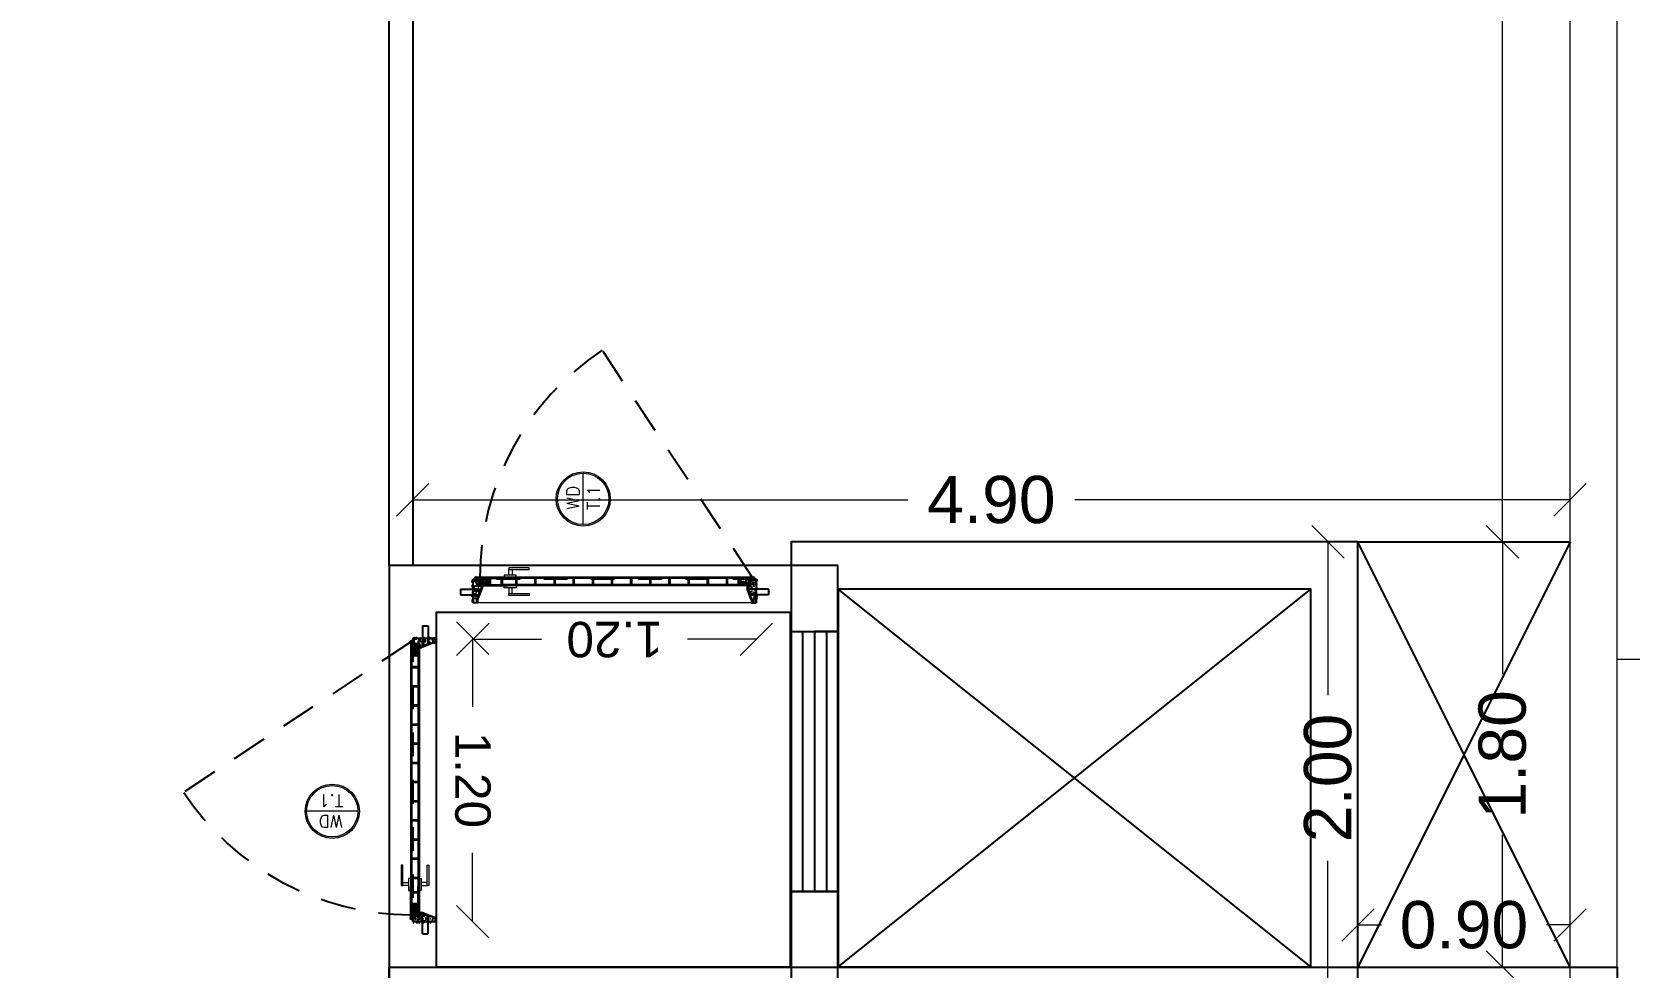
# Model space of a CAD drawing. Header units: metres. Extents: x -355 to 973, y -73 to 238.
# Drawn here: x 523.01 to 529.77, y 94.2 to 98.16 of the extents above; entities that cross this region are included whole.
import ezdxf
from ezdxf.enums import TextEntityAlignment as Align

# ---------------------------------------------------------------- set-up
doc = ezdxf.new("R2010")
doc.units = ezdxf.units.M
doc.header["$LTSCALE"] = 3
doc.header["$MEASUREMENT"] = 0
for name, pattern in [('1', [30, 6, 6, 6, 6, 6]), ('ACAD_ISO02W100', [15, 12, -3]), ('HIDDEN2', [0.1875, 0.125, -0.0625])]:
    doc.linetypes.add(name, pattern=pattern)
doc.layers.add('05', color=21, linetype='Continuous', lineweight=5)
for name, color, linetype in [('4', 4, 'ACAD_ISO02W100'), ('A-FALSE-25-Knuf', 2, 'Continuous'), ('D-Hatch', 3, 'Continuous'), ('Ditail', 1, 'Continuous')]:
    doc.layers.add(name, color=color, linetype=linetype)
doc.styles.add('ROMANT', font='romant')
doc.styles.get("Standard").update_dxf_attribs({"font": 'arial.ttf'})
doc.dimstyles.new('ahmad', dxfattribs={"dimtxt": 0.2, "dimasz": 0.1375, "dimexe": 0, "dimexo": 0.0625, "dimgap": 0.09, "dimtad": 0, "dimzin": 0, "dimdsep": 46, "dimtxsty": 'Standard', "dimblk": 'OBLIQUE', "dimcen": 0.09, "dimclrd": 245, "dimclrt": 61, "dimadec": 0, "dimazin": 0, "dimtfac": 1, "dimtofl": 0, "dimtmove": 0, "dimatfit": 3, "dimldrblk": 'OBLIQUE', "dimfxl": 0, "dimfxlon": 1, "dimtolj": 1, "dimtzin": 0, "dimlwd": 13, "dimarcsym": 0})
pattern_1 = [(52.5, (36.3475943, -165.330167), (0.00764710387, -0.0002500056), [0, -0.0060325174, 0, -0.00674689445, 0, -0.00644923734]), (82.5, (36.347594, -165.330167), (0.0112004245, 0.0070238215), [0, -0.00325438438, 0, -0.00543720317, 0, -0.00208359976]), (122.5, (36.347594, -165.335048), (2.245608e-05, 0.0123592914), [0, -0.00198438072, 0, -0.0071437706, 0, -0.00932658938]), (132.5, (36.347594, -165.335048), (0.0034832807, 0.011930604), [0, -0.00099219036, 0, -0.0046831385, 0, -0.00535782794])]
pattern_2 = [(307.5, (36.3475943, 62.4928517), (0.00764710387, 0.0002500056), [0, -0.0060325174, 0, -0.00674689445, 0, -0.00644923734]), (277.5, (36.347594, 62.492852), (0.0112004245, -0.0070238215), [0, -0.00325438438, 0, -0.00543720317, 0, -0.00208359976]), (237.5, (36.347594, 62.497733), (2.245608e-05, -0.0123592914), [0, -0.00198438072, 0, -0.0071437706, 0, -0.00932658938]), (227.5, (36.347594, 62.497733), (0.0034832807, -0.011930604), [0, -0.00099219036, 0, -0.0046831385, 0, -0.00535782794])]

# ---------------------------------------------------------------- blocks, each defined once
blk = doc.blocks.new('tyhtfy')
at = {"layer": '4', "linetype": '1'}
for points in [[(265.7045, 186.374), (265.7045, 184.474), (263.8045, 184.474), (263.8045, 186.374)], [(265.5045, 186.174), (265.5045, 184.674), (264.0045, 184.674), (264.0045, 186.174)]]:
    blk.add_lwpolyline(points, close=True, dxfattribs=at)
blk = doc.blocks.new('tyhhy')
at = {"layer": '4', "linetype": '1'}
for p, q in [((265.8089, 183.09), (263.8089, 181.49)), ((263.8089, 181.49), (263.8089, 183.09)), ((263.8089, 183.09), (265.8089, 181.49))]:
    blk.add_line(p, q, dxfattribs=at)
for points in [[(266.0089, 183.29), (266.0089, 181.29), (263.6089, 181.29), (263.6089, 183.29)], [(265.8089, 183.09), (265.8089, 181.49), (263.8089, 181.49), (263.8089, 183.09)]]:
    blk.add_lwpolyline(points, close=True, dxfattribs=at)
blk = doc.blocks.new('_Oblique')
at = {"color": 0, "linetype": 'ByBlock', "lineweight": -2}
blk.add_line((-0.5, -0.5), (0.5, 0.5), dxfattribs=at)
blk = doc.blocks.new('*D64')
at = {"color": 245, "lineweight": 13, "transparency": 16777216}
for p, q in [((68.5961, -50.8187), (68.5961, -51.1094)), ((68.5961, -52.0187), (68.5961, -51.7279))]:
    blk.add_line(p, q, dxfattribs=at)
at = {"layer": 'Defpoints', "color": 0, "transparency": 16777216}
for p in [(68.5961, -50.8187), (68.75, -50.8187), (68.75, -52.0187)]:
    blk.add_point(p, dxfattribs=at)
at = {"color": 245, "lineweight": 13, "transparency": 16777216, "xscale": 0.1375, "yscale": 0.1375, "zscale": 0.1375}
for p, rotation in [((68.5961, -50.8187), 90), ((68.5961, -52.0187), 270)]:
    blk.add_blockref('_Oblique', p, dxfattribs=dict(at, rotation=rotation))
at = {"color": 61, "transparency": 16777216, "insert": (68.5961, -51.4187), "char_height": 0.15, "attachment_point": 5, "rotation": 90}
blk.add_mtext('\\A1;1.20', dxfattribs=at)
blk = doc.blocks.new('dfdfd')
at = {"layer": '05'}
h = blk.add_hatch(color=217, dxfattribs=at)
h.paths.add_polyline_path([(118.6063, 35.5104, 1), (118.8358, 35.5104, 1)])
h.paths.add_polyline_path([(118.8298, 35.5104, 1), (118.6123, 35.5104, 1)], flags=16)
at = {"layer": '05', "color": 217}
blk.add_line((118.6123, 35.5104), (118.8298, 35.5104), dxfattribs=at)
for radius in [0.1148, 0.1088]:
    blk.add_circle((118.7211, 35.5104), radius, dxfattribs=at)
blk = doc.blocks.new('*D863')
at = {"color": 245, "lineweight": 13, "transparency": 16777216}
for p, q in [((529.2353, 103.8812), (529.2353, 100.2921)), ((529.2353, 96.0047), (529.2353, 99.5938))]:
    blk.add_line(p, q, dxfattribs=at)
at = {"layer": 'Defpoints', "color": 0, "transparency": 16777216}
for p in [(529.2353, 103.8812), (529.5213, 103.8812), (529.5213, 96.0047)]:
    blk.add_point(p, dxfattribs=at)
at = {"color": 245, "lineweight": 13, "transparency": 16777216, "xscale": 0.1375, "yscale": 0.1375, "zscale": 0.1375}
for p, rotation in [((529.2353, 103.8812), 90), ((529.2353, 96.0047), 270)]:
    blk.add_blockref('_Oblique', p, dxfattribs=dict(at, rotation=rotation))
at = {"color": 61, "transparency": 16777216, "insert": (529.2353, 99.943), "char_height": 0.2, "attachment_point": 5, "rotation": 90}
blk.add_mtext('\\A1;7.88', dxfattribs=at)
blk = doc.blocks.new('*D864')
at = {"color": 245, "lineweight": 13, "transparency": 16777216}
for p, q in [((530.8265, 104.2812), (530.8265, 98.2609)), ((530.8265, 91.4041), (530.8265, 97.4244))]:
    blk.add_line(p, q, dxfattribs=at)
at = {"layer": 'Defpoints', "color": 0, "transparency": 16777216}
for p in [(529.7213, 104.2812), (529.7213, 91.4041), (530.8265, 91.4041)]:
    blk.add_point(p, dxfattribs=at)
at = {"color": 245, "lineweight": 13, "transparency": 16777216, "xscale": 0.1375, "yscale": 0.1375, "zscale": 0.1375}
for p, rotation in [((530.8265, 104.2812), 90), ((530.8265, 91.4041), 270)]:
    blk.add_blockref('_Oblique', p, dxfattribs=dict(at, rotation=rotation))
at = {"color": 61, "transparency": 16777216, "insert": (530.8265, 97.8427), "char_height": 0.2, "attachment_point": 5, "rotation": 90}
blk.add_mtext('\\A1;12.88', dxfattribs=at)
blk = doc.blocks.new('*D865')
at = {"color": 245, "lineweight": 13, "transparency": 16777216}
for p, q in [((529.2353, 96.0047), (529.2353, 95.4444)), ((529.2353, 94.2041), (529.2353, 94.7644))]:
    blk.add_line(p, q, dxfattribs=at)
at = {"layer": 'Defpoints', "color": 0, "transparency": 16777216}
for p in [(529.2353, 96.0047), (529.2353, 94.2041), (529.2353, 94.2041)]:
    blk.add_point(p, dxfattribs=at)
at = {"color": 245, "lineweight": 13, "transparency": 16777216, "xscale": 0.1375, "yscale": 0.1375, "zscale": 0.1375}
for p, rotation in [((529.2353, 96.0047), 90), ((529.2353, 94.2041), 270)]:
    blk.add_blockref('_Oblique', p, dxfattribs=dict(at, rotation=rotation))
at = {"color": 61, "transparency": 16777216, "insert": (529.2353, 95.1044), "char_height": 0.2, "attachment_point": 5, "rotation": 90}
blk.add_mtext('\\A1;1.80', dxfattribs=at)
blk = doc.blocks.new('*D866')
at = {"color": 245, "lineweight": 13, "transparency": 16777216}
for p, q in [((528.4963, 96.0047), (528.4963, 95.3558)), ((528.4963, 94.0047), (528.4963, 94.6536))]:
    blk.add_line(p, q, dxfattribs=at)
at = {"layer": 'Defpoints', "color": 0, "transparency": 16777216}
for p in [(528.6234, 96.0047), (528.4963, 94.0047), (528.6234, 94.0047)]:
    blk.add_point(p, dxfattribs=at)
at = {"color": 245, "lineweight": 13, "transparency": 16777216, "xscale": 0.1375, "yscale": 0.1375, "zscale": 0.1375}
for p, rotation in [((528.4963, 96.0047), 90), ((528.4963, 94.0047), 270)]:
    blk.add_blockref('_Oblique', p, dxfattribs=dict(at, rotation=rotation))
at = {"color": 61, "transparency": 16777216, "insert": (528.4963, 95.0047), "char_height": 0.2, "attachment_point": 5, "rotation": 90}
blk.add_mtext('\\A1;2.00', dxfattribs=at)
blk = doc.blocks.new('*D862')
at = {"color": 245, "lineweight": 13, "transparency": 16777216}
for p, q in [((524.6213, 96.1823), (526.7179, 96.1823)), ((529.5213, 96.1823), (527.4247, 96.1823))]:
    blk.add_line(p, q, dxfattribs=at)
at = {"layer": 'Defpoints', "color": 0, "transparency": 16777216}
for p in [(524.6213, 96.1823), (524.6213, 96.0047), (529.5213, 96.0047)]:
    blk.add_point(p, dxfattribs=at)
at = {"color": 245, "lineweight": 13, "transparency": 16777216, "xscale": 0.1375, "yscale": 0.1375, "zscale": 0.1375, "rotation": 180}
blk.add_blockref('_Oblique', (524.6213, 96.1823), dxfattribs=at)
at = {"color": 245, "lineweight": 13, "transparency": 16777216, "xscale": 0.1375, "yscale": 0.1375, "zscale": 0.1375}
blk.add_blockref('_Oblique', (529.5213, 96.1823), dxfattribs=at)
at = {"color": 61, "transparency": 16777216, "insert": (527.0713, 96.1823), "char_height": 0.2, "attachment_point": 5}
blk.add_mtext('\\A1;4.90', dxfattribs=at)
blk = doc.blocks.new('*D883')
at = {"layer": '4', "color": 245, "lineweight": 13, "transparency": 16777216}
for p, q in [((528.6234, 94.3822), (528.7229, 94.3822)), ((529.5213, 94.3822), (529.4218, 94.3822))]:
    blk.add_line(p, q, dxfattribs=at)
at = {"layer": 'Defpoints', "color": 0, "transparency": 16777216}
for p in [(528.6234, 94.3822), (528.6234, 94.2041), (529.5213, 94.2041)]:
    blk.add_point(p, dxfattribs=at)
at = {"layer": '4', "color": 245, "lineweight": 13, "transparency": 16777216, "xscale": 0.1375, "yscale": 0.1375, "zscale": 0.1375, "rotation": 180}
blk.add_blockref('_Oblique', (528.6234, 94.3822), dxfattribs=at)
at = {"layer": '4', "color": 245, "lineweight": 13, "transparency": 16777216, "xscale": 0.1375, "yscale": 0.1375, "zscale": 0.1375}
blk.add_blockref('_Oblique', (529.5213, 94.3822), dxfattribs=at)
at = {"layer": '4', "color": 61, "transparency": 16777216, "insert": (529.0723, 94.3822), "char_height": 0.2, "attachment_point": 5}
blk.add_mtext('\\A1;0.90', dxfattribs=at)
blk = doc.blocks.new('SSDSSS')
at = {"layer": 'D-Hatch', "linetype": 'Continuous', "ltscale": 0.1}
h = blk.add_hatch(dxfattribs=at)
h.set_pattern_fill('AR-SAND', color=2, scale=0.0003125, style=0)
h.set_pattern_definition([(307.5, (36.347594, 62.492852), (0.0152942077, 0.0005000112), [0, -0.0120650348, 0, -0.0134937889, 0, -0.0128984747]), (277.5, (36.347594, 62.492852), (0.022400849, -0.014047643), [0, -0.0065087688, 0, -0.0108744063, 0, -0.0041671995]), (237.5, (36.347594, 62.502615), (4.49122e-05, -0.0247185828), [0, -0.0039687614, 0, -0.0142875412, 0, -0.0186531788]), (227.5, (36.347594, 62.502615), (0.0069665614, -0.023861208), [0, -0.0019843807, 0, -0.009366277, 0, -0.0107156559])])
h.paths.add_polyline_path([(68.8211, -50.8562), (68.8211, -50.8421), (68.8485, -50.8421), (68.8485, -50.8202), (68.8383, -50.8202), (68.8383, -50.8187), (68.85, -50.8187), (68.85, -50.8141), (68.7563, -50.8141), (68.7563, -50.8187), (68.768, -50.8187), (68.768, -50.8202), (68.7578, -50.8202), (68.7578, -50.8366), (68.7683, -50.8366), (68.811, -50.8562)])
at = {"layer": 'D-Hatch'}
h = blk.add_hatch(dxfattribs=at)
h.set_pattern_fill('AR-SAND', color=1, scale=0.00015625, style=0)
h.set_pattern_definition(pattern_2)
edge = h.paths.add_edge_path()
edge.add_spline(control_points=[(68.8307, -50.8737), (68.8307, -50.8749), (68.8305, -50.8769), (68.831, -50.881), (68.8313, -50.883), (68.8338, -50.8871), (68.8355, -50.8885), (68.8383, -50.8903), (68.8396, -50.8909), (68.8422, -50.892), (68.8434, -50.8925), (68.8443, -50.893), (68.8445, -50.8931), (68.8449, -50.8936)], knot_values=[0.207475, 0.207475, 0.207475, 0.207475, 0.265787, 0.265787, 0.301433, 0.301433, 0.33708, 0.33708, 0.372726, 0.372726, 0.426688, 0.426688, 0.476539, 0.476539, 0.476539, 0.476539], degree=3, periodic=0)
edge.add_line((68.8449, -50.8936), (68.8542, -50.8936))
edge.add_line((68.8542, -50.8936), (68.8542, -50.8935))
edge.add_spline(control_points=[(68.8542, -50.8935), (68.8525, -50.8907), (68.8492, -50.8849), (68.836, -50.883), (68.8411, -50.8672), (68.8317, -50.8657), (68.8269, -50.865)], knot_values=[0.000761, 0.000761, 0.000761, 0.000761, 0.123708, 0.252477, 0.399323, 0.554146, 0.554146, 0.554146, 0.554146], degree=3, periodic=0)
edge.add_line((68.8269, -50.865), (68.8269, -50.8729))
edge.add_spline(control_points=[(68.8269, -50.8729), (68.8285, -50.8732), (68.8298, -50.8734), (68.8307, -50.8737)], knot_values=[0.013549, 0.013549, 0.013549, 0.013549, 0.067873, 0.067873, 0.067873, 0.067873], degree=3, periodic=0)
edge = h.paths.add_edge_path(flags=16)
edge.add_spline(control_points=[(68.8449, -50.8936), (68.8445, -50.8931), (68.8443, -50.893), (68.8434, -50.8925), (68.8422, -50.892), (68.8396, -50.8909), (68.8383, -50.8903), (68.8355, -50.8885), (68.8338, -50.8871), (68.8313, -50.883), (68.831, -50.881), (68.8305, -50.8769), (68.8307, -50.8749), (68.8307, -50.8737)], knot_values=[0.207475, 0.207475, 0.207475, 0.207475, 0.257327, 0.257327, 0.311288, 0.311288, 0.346935, 0.346935, 0.382581, 0.382581, 0.418228, 0.418228, 0.476539, 0.476539, 0.476539, 0.476539], degree=3, periodic=0)
edge.add_spline(control_points=[(68.8307, -50.8737), (68.8298, -50.8734), (68.8285, -50.8732), (68.8269, -50.8729)], knot_values=[0.013549, 0.013549, 0.013549, 0.013549, 0.067873, 0.067873, 0.067873, 0.067873], degree=3, periodic=0)
edge.add_line((68.8269, -50.8729), (68.8269, -50.8905))
edge.add_spline(control_points=[(68.8269, -50.8905), (68.8275, -50.8915), (68.8282, -50.8923), (68.8291, -50.8932), (68.8293, -50.8934), (68.8295, -50.8936)], knot_values=[0.30723, 0.30723, 0.30723, 0.30723, 0.317654, 0.317654, 0.320823, 0.320823, 0.320823, 0.320823], degree=3, periodic=0)
edge.add_line((68.8295, -50.8936), (68.8449, -50.8936))
edge = h.paths.add_edge_path()
edge.add_spline(control_points=[(68.8295, -50.8936), (68.8293, -50.8934), (68.8291, -50.8932), (68.8282, -50.8923), (68.8275, -50.8915), (68.8269, -50.8905)], knot_values=[0.30723, 0.30723, 0.30723, 0.30723, 0.310399, 0.310399, 0.320823, 0.320823, 0.320823, 0.320823], degree=3, periodic=0)
edge.add_line((68.8269, -50.8905), (68.8269, -50.8936))
edge.add_line((68.8269, -50.8936), (68.8295, -50.8936))
edge = h.paths.add_edge_path()
edge.add_spline(control_points=[(68.8542, -50.8482), (68.8536, -50.8479), (68.853, -50.8477), (68.8498, -50.8466), (68.8479, -50.8465), (68.8441, -50.8463), (68.843, -50.8464), (68.8419, -50.8465)], knot_values=[0.248364, 0.248364, 0.248364, 0.248364, 0.25388, 0.25388, 0.279204, 0.279204, 0.314112, 0.314112, 0.314112, 0.314112], degree=3, periodic=0)
edge.add_spline(control_points=[(68.8419, -50.8465), (68.8416, -50.8461), (68.8413, -50.8456), (68.841, -50.8451)], knot_values=[0.024585, 0.024585, 0.024585, 0.024585, 0.051488, 0.051488, 0.051488, 0.051488], degree=3, periodic=0)
edge.add_line((68.841, -50.8451), (68.8294, -50.8451))
edge.add_spline(control_points=[(68.8294, -50.8451), (68.8313, -50.8479), (68.8328, -50.8501), (68.8346, -50.8516), (68.8348, -50.8517), (68.8357, -50.8518), (68.8377, -50.8516), (68.8417, -50.8515), (68.8432, -50.8515), (68.8467, -50.8524), (68.8487, -50.8533), (68.8516, -50.8562), (68.8524, -50.8578), (68.8533, -50.8605), (68.8535, -50.8616), (68.854, -50.8653), (68.8539, -50.8673), (68.8541, -50.8693), (68.8541, -50.8697), (68.8542, -50.8699)], knot_values=[0, 0, 0, 0, 0.11577, 0.11577, 0.192459, 0.192459, 0.269149, 0.269149, 0.304241, 0.304241, 0.331039, 0.331039, 0.357837, 0.357837, 0.384634, 0.384634, 0.451421, 0.451421, 0.47355, 0.47355, 0.47355, 0.47355], degree=3, periodic=0)
edge.add_line((68.8542, -50.8699), (68.8542, -50.8482))
edge = h.paths.add_edge_path()
edge.add_line((68.8508, -50.8451), (68.841, -50.8451))
edge.add_spline(control_points=[(68.841, -50.8451), (68.8413, -50.8456), (68.8416, -50.8461), (68.8419, -50.8465)], knot_values=[0.024585, 0.024585, 0.024585, 0.024585, 0.051488, 0.051488, 0.051488, 0.051488], degree=3, periodic=0)
edge.add_spline(control_points=[(68.8419, -50.8465), (68.843, -50.8464), (68.8441, -50.8463), (68.8479, -50.8465), (68.8498, -50.8466), (68.853, -50.8477), (68.8536, -50.8479), (68.8542, -50.8482)], knot_values=[0.248364, 0.248364, 0.248364, 0.248364, 0.283272, 0.283272, 0.308596, 0.308596, 0.314112, 0.314112, 0.314112, 0.314112], degree=3, periodic=0)
edge.add_line((68.8542, -50.8482), (68.8542, -50.8389))
edge.add_line((68.8542, -50.8389), (68.8508, -50.8389))
edge.add_line((68.8508, -50.8389), (68.8508, -50.8451))
h = blk.add_hatch(dxfattribs=at)
h.set_pattern_fill('AR-SAND', color=1, scale=0.00015625, style=0)
h.set_pattern_definition(pattern_2)
edge = h.paths.add_edge_path()
edge.add_spline(control_points=[(68.8542, -50.8935), (68.8525, -50.8907), (68.8492, -50.8849), (68.836, -50.883), (68.8411, -50.8672), (68.8317, -50.8657), (68.8269, -50.865)], knot_values=[0.000761, 0.000761, 0.000761, 0.000761, 0.123708, 0.252477, 0.399323, 0.554146, 0.554146, 0.554146, 0.554146], degree=3, periodic=0)
edge.add_line((68.8542, -50.8935), (68.8542, -50.8699))
edge.add_spline(control_points=[(68.8542, -50.8699), (68.8541, -50.8697), (68.8541, -50.8693), (68.8539, -50.8673), (68.854, -50.8653), (68.8535, -50.8616), (68.8533, -50.8605), (68.8524, -50.8578), (68.8516, -50.8562), (68.8487, -50.8533), (68.8467, -50.8524), (68.8432, -50.8515), (68.8417, -50.8515), (68.8377, -50.8516), (68.8357, -50.8518), (68.8348, -50.8517), (68.8346, -50.8516), (68.8328, -50.8501), (68.8313, -50.8479), (68.8294, -50.8451)], knot_values=[0, 0, 0, 0, 0.022129, 0.022129, 0.088916, 0.088916, 0.115714, 0.115714, 0.142512, 0.142512, 0.169309, 0.169309, 0.204402, 0.204402, 0.281091, 0.281091, 0.35778, 0.35778, 0.47355, 0.47355, 0.47355, 0.47355], degree=3, periodic=0)
edge.add_line((68.8294, -50.8451), (68.8269, -50.8451))
edge.add_line((68.8269, -50.8451), (68.8269, -50.865))
at = {"layer": 'D-Hatch', "linetype": 'Continuous', "ltscale": 0.1}
h = blk.add_hatch(dxfattribs=at)
h.set_pattern_fill('AR-SAND', color=2, scale=0.0003125, style=0)
h.set_pattern_definition([(52.5, (36.347594, -165.330167), (0.0152942077, -0.0005000112), [0, -0.0120650348, 0, -0.0134937889, 0, -0.0128984747]), (82.5, (36.347594, -165.330167), (0.022400849, 0.014047643), [0, -0.0065087688, 0, -0.0108744063, 0, -0.0041671995]), (122.5, (36.347594, -165.33993), (4.49122e-05, 0.0247185828), [0, -0.0039687614, 0, -0.0142875412, 0, -0.0186531788]), (132.5, (36.347594, -165.33993), (0.0069665614, 0.023861208), [0, -0.0019843807, 0, -0.009366277, 0, -0.0107156559])])
h.paths.add_polyline_path([(68.8211, -51.9812), (68.8211, -51.9952), (68.8485, -51.9952), (68.8485, -52.0171), (68.8383, -52.0171), (68.8383, -52.0187), (68.85, -52.0187), (68.85, -52.0232), (68.7563, -52.0232), (68.7563, -52.0187), (68.768, -52.0187), (68.768, -52.0171), (68.7578, -52.0171), (68.7578, -52.0007), (68.7683, -52.0007), (68.811, -51.9812)])
at = {"layer": 'D-Hatch'}
h = blk.add_hatch(dxfattribs=at)
h.set_pattern_fill('AR-SAND', color=1, scale=0.00015625, style=0)
h.set_pattern_definition(pattern_1)
edge = h.paths.add_edge_path()
edge.add_spline(control_points=[(68.8307, -51.9636), (68.8307, -51.9624), (68.8305, -51.9605), (68.831, -51.9563), (68.8313, -51.9543), (68.8338, -51.9502), (68.8355, -51.9488), (68.8383, -51.947), (68.8396, -51.9464), (68.8422, -51.9453), (68.8434, -51.9449), (68.8443, -51.9444), (68.8445, -51.9442), (68.8449, -51.9437)], knot_values=[0.207475, 0.207475, 0.207475, 0.207475, 0.265787, 0.265787, 0.301433, 0.301433, 0.33708, 0.33708, 0.372726, 0.372726, 0.426688, 0.426688, 0.476539, 0.476539, 0.476539, 0.476539], degree=3, periodic=0)
edge.add_line((68.8449, -51.9437), (68.8542, -51.9437))
edge.add_line((68.8542, -51.9437), (68.8542, -51.9438))
edge.add_spline(control_points=[(68.8542, -51.9438), (68.8525, -51.9466), (68.8492, -51.9524), (68.836, -51.9543), (68.8411, -51.9701), (68.8317, -51.9716), (68.8269, -51.9723)], knot_values=[0.000761, 0.000761, 0.000761, 0.000761, 0.123708, 0.252477, 0.399323, 0.554146, 0.554146, 0.554146, 0.554146], degree=3, periodic=0)
edge.add_line((68.8269, -51.9723), (68.8269, -51.9644))
edge.add_spline(control_points=[(68.8269, -51.9644), (68.8285, -51.9642), (68.8298, -51.9639), (68.8307, -51.9636)], knot_values=[0.013549, 0.013549, 0.013549, 0.013549, 0.067873, 0.067873, 0.067873, 0.067873], degree=3, periodic=0)
edge = h.paths.add_edge_path(flags=16)
edge.add_spline(control_points=[(68.8449, -51.9437), (68.8445, -51.9442), (68.8443, -51.9444), (68.8434, -51.9449), (68.8422, -51.9453), (68.8396, -51.9464), (68.8383, -51.947), (68.8355, -51.9488), (68.8338, -51.9502), (68.8313, -51.9543), (68.831, -51.9563), (68.8305, -51.9605), (68.8307, -51.9624), (68.8307, -51.9636)], knot_values=[0.207475, 0.207475, 0.207475, 0.207475, 0.257327, 0.257327, 0.311288, 0.311288, 0.346935, 0.346935, 0.382581, 0.382581, 0.418228, 0.418228, 0.476539, 0.476539, 0.476539, 0.476539], degree=3, periodic=0)
edge.add_spline(control_points=[(68.8307, -51.9636), (68.8298, -51.9639), (68.8285, -51.9642), (68.8269, -51.9644)], knot_values=[0.013549, 0.013549, 0.013549, 0.013549, 0.067873, 0.067873, 0.067873, 0.067873], degree=3, periodic=0)
edge.add_line((68.8269, -51.9644), (68.8269, -51.9468))
edge.add_spline(control_points=[(68.8269, -51.9468), (68.8275, -51.9459), (68.8282, -51.945), (68.8291, -51.9441), (68.8293, -51.9439), (68.8295, -51.9437)], knot_values=[0.30723, 0.30723, 0.30723, 0.30723, 0.317654, 0.317654, 0.320823, 0.320823, 0.320823, 0.320823], degree=3, periodic=0)
edge.add_line((68.8295, -51.9437), (68.8449, -51.9437))
edge = h.paths.add_edge_path()
edge.add_spline(control_points=[(68.8295, -51.9437), (68.8293, -51.9439), (68.8291, -51.9441), (68.8282, -51.945), (68.8275, -51.9459), (68.8269, -51.9468)], knot_values=[0.30723, 0.30723, 0.30723, 0.30723, 0.310399, 0.310399, 0.320823, 0.320823, 0.320823, 0.320823], degree=3, periodic=0)
edge.add_line((68.8269, -51.9468), (68.8269, -51.9437))
edge.add_line((68.8269, -51.9437), (68.8295, -51.9437))
edge = h.paths.add_edge_path()
edge.add_spline(control_points=[(68.8542, -51.9891), (68.8536, -51.9894), (68.853, -51.9896), (68.8498, -51.9907), (68.8479, -51.9909), (68.8441, -51.991), (68.843, -51.9909), (68.8419, -51.9908)], knot_values=[0.248364, 0.248364, 0.248364, 0.248364, 0.25388, 0.25388, 0.279204, 0.279204, 0.314112, 0.314112, 0.314112, 0.314112], degree=3, periodic=0)
edge.add_spline(control_points=[(68.8419, -51.9908), (68.8416, -51.9912), (68.8413, -51.9917), (68.841, -51.9922)], knot_values=[0.024585, 0.024585, 0.024585, 0.024585, 0.051488, 0.051488, 0.051488, 0.051488], degree=3, periodic=0)
edge.add_line((68.841, -51.9922), (68.8294, -51.9922))
edge.add_spline(control_points=[(68.8294, -51.9922), (68.8313, -51.9894), (68.8328, -51.9872), (68.8346, -51.9857), (68.8348, -51.9856), (68.8357, -51.9855), (68.8377, -51.9857), (68.8417, -51.9858), (68.8432, -51.9858), (68.8467, -51.9849), (68.8487, -51.984), (68.8516, -51.9811), (68.8524, -51.9795), (68.8533, -51.9769), (68.8535, -51.9757), (68.854, -51.9721), (68.8539, -51.97), (68.8541, -51.9681), (68.8541, -51.9677), (68.8542, -51.9674)], knot_values=[0, 0, 0, 0, 0.11577, 0.11577, 0.192459, 0.192459, 0.269149, 0.269149, 0.304241, 0.304241, 0.331039, 0.331039, 0.357837, 0.357837, 0.384634, 0.384634, 0.451421, 0.451421, 0.47355, 0.47355, 0.47355, 0.47355], degree=3, periodic=0)
edge.add_line((68.8542, -51.9674), (68.8542, -51.9891))
edge = h.paths.add_edge_path()
edge.add_line((68.8508, -51.9922), (68.841, -51.9922))
edge.add_spline(control_points=[(68.841, -51.9922), (68.8413, -51.9917), (68.8416, -51.9912), (68.8419, -51.9908)], knot_values=[0.024585, 0.024585, 0.024585, 0.024585, 0.051488, 0.051488, 0.051488, 0.051488], degree=3, periodic=0)
edge.add_spline(control_points=[(68.8419, -51.9908), (68.843, -51.9909), (68.8441, -51.991), (68.8479, -51.9909), (68.8498, -51.9907), (68.853, -51.9896), (68.8536, -51.9894), (68.8542, -51.9891)], knot_values=[0.248364, 0.248364, 0.248364, 0.248364, 0.283272, 0.283272, 0.308596, 0.308596, 0.314112, 0.314112, 0.314112, 0.314112], degree=3, periodic=0)
edge.add_line((68.8542, -51.9891), (68.8542, -51.9984))
edge.add_line((68.8542, -51.9984), (68.8508, -51.9984))
edge.add_line((68.8508, -51.9984), (68.8508, -51.9922))
h = blk.add_hatch(dxfattribs=at)
h.set_pattern_fill('AR-SAND', color=1, scale=0.00015625, style=0)
h.set_pattern_definition(pattern_1)
edge = h.paths.add_edge_path()
edge.add_spline(control_points=[(68.8542, -51.9438), (68.8525, -51.9466), (68.8492, -51.9524), (68.836, -51.9543), (68.8411, -51.9701), (68.8317, -51.9716), (68.8269, -51.9723)], knot_values=[0.000761, 0.000761, 0.000761, 0.000761, 0.123708, 0.252477, 0.399323, 0.554146, 0.554146, 0.554146, 0.554146], degree=3, periodic=0)
edge.add_line((68.8542, -51.9438), (68.8542, -51.9674))
edge.add_spline(control_points=[(68.8542, -51.9674), (68.8541, -51.9677), (68.8541, -51.9681), (68.8539, -51.97), (68.854, -51.9721), (68.8535, -51.9757), (68.8533, -51.9769), (68.8524, -51.9795), (68.8516, -51.9811), (68.8487, -51.984), (68.8467, -51.9849), (68.8432, -51.9858), (68.8417, -51.9858), (68.8377, -51.9857), (68.8357, -51.9855), (68.8348, -51.9856), (68.8346, -51.9857), (68.8328, -51.9872), (68.8313, -51.9894), (68.8294, -51.9922)], knot_values=[0, 0, 0, 0, 0.022129, 0.022129, 0.088916, 0.088916, 0.115714, 0.115714, 0.142512, 0.142512, 0.169309, 0.169309, 0.204402, 0.204402, 0.281091, 0.281091, 0.35778, 0.35778, 0.47355, 0.47355, 0.47355, 0.47355], degree=3, periodic=0)
edge.add_line((68.8294, -51.9922), (68.8269, -51.9922))
edge.add_line((68.8269, -51.9922), (68.8269, -51.9723))
blk.add_line((68.75, -52.0187), (68.75, -50.8187))
at = {"layer": '05', "lineweight": 5}
for points in [[(68.7893, -50.9713), (68.7893, -51.0573), (68.7819, -51.0573), (68.7819, -50.9713)], [(68.8134, -50.9845), (68.8134, -50.9713), (68.7893, -50.9713), (68.7893, -50.9845)], [(68.8232, -50.9509), (68.8232, -51.0014), (68.8134, -51.0014), (68.8134, -50.9509)], [(68.8581, -50.9509), (68.8581, -51.0014), (68.8678, -51.0014), (68.8678, -50.9509)], [(68.8678, -50.9845), (68.8678, -50.9713), (68.892, -50.9713), (68.892, -50.9845)], [(68.892, -50.9713), (68.892, -51.0573), (68.8993, -51.0573), (68.8993, -50.9713)]]:
    blk.add_lwpolyline(points, close=True, dxfattribs=at)
at = {"layer": 'D-Hatch', "color": 1}
for points, knots in [([(68.8294, -50.8451), (68.8313, -50.8479), (68.8328, -50.8501), (68.8346, -50.8516), (68.8348, -50.8517), (68.8357, -50.8518), (68.8377, -50.8516), (68.8417, -50.8515), (68.8432, -50.8515), (68.8467, -50.8524), (68.8487, -50.8533), (68.8516, -50.8562), (68.8524, -50.8578), (68.8533, -50.8605), (68.8535, -50.8616), (68.854, -50.8653), (68.8539, -50.8673), (68.8541, -50.8693), (68.8541, -50.8697), (68.8542, -50.8699)], [0, 0, 0, 0, 0.1157703, 0.1157703, 0.1924595, 0.1924595, 0.2691487, 0.2691487, 0.3042411, 0.3042411, 0.3310389, 0.3310389, 0.3578367, 0.3578367, 0.3846345, 0.3846345, 0.4514214, 0.4514214, 0.4735504, 0.4735504, 0.4735504, 0.4735504]), ([(68.8419, -50.8465), (68.843, -50.8464), (68.8441, -50.8463), (68.8479, -50.8465), (68.8498, -50.8466), (68.853, -50.8477), (68.8536, -50.8479), (68.8542, -50.8482)], [0.24836379, 0.24836379, 0.24836379, 0.24836379, 0.28327178, 0.28327178, 0.30859615, 0.30859615, 0.31411226, 0.31411226, 0.31411226, 0.31411226]), ([(68.8268, -50.852), (68.8299, -50.8568), (68.835, -50.8646), (68.8525, -50.8594), (68.8485, -50.8745), (68.853, -50.8789), (68.8541, -50.88)], [0, 0, 0, 0, 0.01533432, 0.02528954, 0.03921471, 0.04393143, 0.04393143, 0.04393143, 0.04393143]), ([(68.8269, -50.865), (68.8317, -50.8657), (68.8411, -50.8672), (68.836, -50.883), (68.8492, -50.8849), (68.8525, -50.8907), (68.8542, -50.8935)], [0.0007611, 0.0007611, 0.0007611, 0.0007611, 0.1555834, 0.3024294, 0.4311984, 0.5541457, 0.5541457, 0.5541457, 0.5541457]), ([(68.8269, -50.8905), (68.8275, -50.8915), (68.8282, -50.8923), (68.8291, -50.8932), (68.8293, -50.8934), (68.8295, -50.8936)], [0.30722961, 0.30722961, 0.30722961, 0.30722961, 0.31765441, 0.31765441, 0.32082332, 0.32082332, 0.32082332, 0.32082332]), ([(68.8307, -50.8737), (68.8307, -50.8749), (68.8305, -50.8769), (68.831, -50.881), (68.8313, -50.883), (68.8338, -50.8871), (68.8355, -50.8885), (68.8383, -50.8903), (68.8396, -50.8909), (68.8422, -50.892), (68.8434, -50.8925), (68.8443, -50.893), (68.8445, -50.8931), (68.8449, -50.8936)], [0.2074754, 0.2074754, 0.2074754, 0.2074754, 0.2657866, 0.2657866, 0.3014331, 0.3014331, 0.3370797, 0.3370797, 0.3727263, 0.3727263, 0.4266877, 0.4266877, 0.4765392, 0.4765392, 0.4765392, 0.4765392]), ([(68.8268, -51.9853), (68.8299, -51.9805), (68.835, -51.9727), (68.8525, -51.9779), (68.8485, -51.9628), (68.853, -51.9584), (68.8541, -51.9573)], [0, 0, 0, 0, 0.01533432, 0.02528954, 0.03921471, 0.04393143, 0.04393143, 0.04393143, 0.04393143]), ([(68.8269, -51.9468), (68.8275, -51.9459), (68.8282, -51.945), (68.8291, -51.9441), (68.8293, -51.9439), (68.8295, -51.9437)], [0.30722961, 0.30722961, 0.30722961, 0.30722961, 0.31765441, 0.31765441, 0.32082332, 0.32082332, 0.32082332, 0.32082332]), ([(68.8269, -51.9723), (68.8317, -51.9716), (68.8411, -51.9701), (68.836, -51.9543), (68.8492, -51.9524), (68.8525, -51.9466), (68.8542, -51.9438)], [0.0007611, 0.0007611, 0.0007611, 0.0007611, 0.1555834, 0.3024294, 0.4311984, 0.5541457, 0.5541457, 0.5541457, 0.5541457]), ([(68.8294, -51.9922), (68.8313, -51.9894), (68.8328, -51.9872), (68.8346, -51.9857), (68.8348, -51.9856), (68.8357, -51.9855), (68.8377, -51.9857), (68.8417, -51.9858), (68.8432, -51.9858), (68.8467, -51.9849), (68.8487, -51.984), (68.8516, -51.9811), (68.8524, -51.9795), (68.8533, -51.9769), (68.8535, -51.9757), (68.854, -51.9721), (68.8539, -51.97), (68.8541, -51.9681), (68.8541, -51.9677), (68.8542, -51.9674)], [0, 0, 0, 0, 0.1157703, 0.1157703, 0.1924595, 0.1924595, 0.2691487, 0.2691487, 0.3042411, 0.3042411, 0.3310389, 0.3310389, 0.3578367, 0.3578367, 0.3846345, 0.3846345, 0.4514214, 0.4514214, 0.4735504, 0.4735504, 0.4735504, 0.4735504]), ([(68.8307, -51.9636), (68.8307, -51.9624), (68.8305, -51.9605), (68.831, -51.9563), (68.8313, -51.9543), (68.8338, -51.9502), (68.8355, -51.9488), (68.8383, -51.947), (68.8396, -51.9464), (68.8422, -51.9453), (68.8434, -51.9449), (68.8443, -51.9444), (68.8445, -51.9442), (68.8449, -51.9437)], [0.2074754, 0.2074754, 0.2074754, 0.2074754, 0.2657866, 0.2657866, 0.3014331, 0.3014331, 0.3370797, 0.3370797, 0.3727263, 0.3727263, 0.4266877, 0.4266877, 0.4765392, 0.4765392, 0.4765392, 0.4765392]), ([(68.8419, -51.9908), (68.843, -51.9909), (68.8441, -51.991), (68.8479, -51.9909), (68.8498, -51.9907), (68.853, -51.9896), (68.8536, -51.9894), (68.8542, -51.9891)], [0.24836379, 0.24836379, 0.24836379, 0.24836379, 0.28327178, 0.28327178, 0.30859615, 0.30859615, 0.31411226, 0.31411226, 0.31411226, 0.31411226])]:
    blk.add_open_spline(points, degree=3, knots=knots, dxfattribs=at)
for points in [[(68.841, -50.8451), (68.8413, -50.8456), (68.8416, -50.8461), (68.8419, -50.8465)], [(68.8269, -50.8729), (68.8285, -50.8732), (68.8298, -50.8734), (68.8307, -50.8737)], [(68.8269, -51.9644), (68.8285, -51.9642), (68.8298, -51.9639), (68.8307, -51.9636)], [(68.841, -51.9922), (68.8413, -51.9917), (68.8416, -51.9912), (68.8419, -51.9908)]]:
    blk.add_open_spline(points, degree=3, dxfattribs=at)
at = {"layer": 'Ditail', "color": 1, "linetype": 'HIDDEN2', "ltscale": 0.1}
for p, q in [((68.7849, -50.7669), (68.7849, -50.8422)), ((68.8083, -50.7669), (68.7849, -50.7669)), ((68.8083, -50.7669), (68.8083, -50.8528)), ((68.7849, -50.8422), (68.8083, -50.8528)), ((68.85, -52.0187), (68.85, -50.8187)), ((68.7849, -51.9951), (68.8083, -51.9845)), ((68.7849, -52.0704), (68.7849, -51.9951)), ((68.8083, -52.0704), (68.8083, -51.9845)), ((68.8083, -52.0704), (68.7849, -52.0704))]:
    blk.add_line(p, q, dxfattribs=at)
at = {"layer": 'Ditail', "color": 3}
for p, q in [((68.75, -50.8382), (68.75, -50.8187)), ((68.75, -50.8187), (68.7617, -50.8187)), ((68.85, -50.8187), (68.75, -50.8187)), ((68.7617, -50.8382), (68.75, -50.8382)), ((68.7617, -50.8202), (68.7516, -50.8202)), ((68.7516, -50.8202), (68.7516, -50.8366)), ((68.7516, -50.8366), (68.7621, -50.8366)), ((68.7617, -50.8187), (68.7617, -50.8202)), ((68.7617, -50.8382), (68.811, -50.8577)), ((68.7621, -50.8366), (68.811, -50.8562)), ((68.8211, -50.8562), (68.8211, -50.8421)), ((68.8211, -50.8421), (68.8485, -50.8421)), ((68.85, -50.8437), (68.8227, -50.8437)), ((68.8227, -50.8437), (68.8227, -50.8577)), ((68.8383, -50.8202), (68.8383, -50.8187)), ((68.8383, -50.8187), (68.85, -50.8187)), ((68.8485, -50.8202), (68.8383, -50.8202)), ((68.8485, -50.8421), (68.8485, -50.8202)), ((68.85, -50.8187), (68.85, -50.8437)), ((68.811, -50.8562), (68.8211, -50.8562)), ((68.8227, -50.8577), (68.811, -50.8577)), ((68.8263, -50.9405), (68.8549, -50.9405)), ((68.8263, -50.9436), (68.8549, -50.9436)), ((68.8263, -51.0016), (68.8549, -51.0016)), ((68.8263, -51.0047), (68.8549, -51.0047)), ((68.8263, -51.0827), (68.8549, -51.0827)), ((68.8263, -51.0858), (68.8549, -51.0858)), ((68.8263, -51.1638), (68.8549, -51.1638)), ((68.8263, -51.1669), (68.8549, -51.1669)), ((68.8263, -51.2449), (68.8549, -51.2449)), ((68.8263, -51.248), (68.8549, -51.248)), ((68.8263, -51.326), (68.8549, -51.326)), ((68.8263, -51.3291), (68.8549, -51.3291)), ((68.8263, -51.4071), (68.8549, -51.4071)), ((68.8263, -51.4102), (68.8549, -51.4102)), ((68.8263, -51.4882), (68.8549, -51.4882)), ((68.8263, -51.4913), (68.8549, -51.4913)), ((68.8263, -51.5693), (68.8549, -51.5693)), ((68.8263, -51.5724), (68.8549, -51.5724)), ((68.8263, -51.6504), (68.8549, -51.6504)), ((68.8263, -51.6535), (68.8549, -51.6535)), ((68.8263, -51.7315), (68.8549, -51.7315)), ((68.8263, -51.7346), (68.8549, -51.7346)), ((68.8263, -51.8126), (68.8549, -51.8126)), ((68.8263, -51.8157), (68.8549, -51.8157)), ((68.8263, -51.8937), (68.8549, -51.8937)), ((68.8263, -51.8968), (68.8549, -51.8968)), ((68.7617, -51.9991), (68.75, -51.9991)), ((68.75, -51.9991), (68.75, -52.0187)), ((68.7617, -51.9991), (68.811, -51.9796)), ((68.7621, -52.0007), (68.811, -51.9812)), ((68.8227, -51.9796), (68.811, -51.9796)), ((68.811, -51.9812), (68.8211, -51.9812)), ((68.8211, -51.9812), (68.8211, -51.9952)), ((68.8211, -51.9952), (68.8485, -51.9952)), ((68.8227, -51.9937), (68.8227, -51.9796)), ((68.85, -51.9937), (68.8227, -51.9937)), ((68.8485, -51.9952), (68.8485, -52.0171)), ((68.85, -52.0187), (68.85, -51.9937)), ((68.75, -52.0187), (68.7617, -52.0187)), ((68.85, -52.0187), (68.75, -52.0187)), ((68.7516, -52.0171), (68.7516, -52.0007)), ((68.7516, -52.0007), (68.7621, -52.0007)), ((68.7617, -52.0171), (68.7516, -52.0171)), ((68.7617, -52.0187), (68.7617, -52.0171)), ((68.8485, -52.0171), (68.8383, -52.0171)), ((68.8383, -52.0171), (68.8383, -52.0187)), ((68.8383, -52.0187), (68.85, -52.0187))]:
    blk.add_line(p, q, dxfattribs=at)
at = {"layer": 'Ditail', "color": 2}
for p, q in [((68.8232, -51.9922), (68.8232, -50.8451)), ((68.8232, -50.8451), (68.8232, -50.9654)), ((68.8232, -50.8451), (68.8263, -50.8451)), ((68.8263, -50.8451), (68.8263, -50.9654)), ((68.8549, -50.8389), (68.8549, -50.9654)), ((68.8549, -50.8389), (68.8581, -50.8389)), ((68.8581, -51.9984), (68.8581, -50.8389)), ((68.8581, -50.8389), (68.8581, -50.9654)), ((68.8263, -51.9922), (68.8263, -50.9436)), ((68.8549, -51.9984), (68.8549, -50.9436)), ((68.8232, -51.9922), (68.8263, -51.9922)), ((68.8549, -51.9984), (68.8581, -51.9984))]:
    blk.add_line(p, q, dxfattribs=at)
at = {"layer": 'Ditail', "color": 1}
for p, q in [((68.824, -51.9922), (68.824, -50.8451)), ((68.824, -50.8451), (68.824, -50.9654)), ((68.8247, -51.9922), (68.8247, -50.8451)), ((68.8247, -50.8451), (68.8247, -50.9654)), ((68.8255, -51.9922), (68.8255, -50.8451)), ((68.8255, -50.8451), (68.8255, -50.9654)), ((68.8557, -51.9984), (68.8557, -50.8389)), ((68.8557, -50.8389), (68.8557, -50.9654)), ((68.8565, -51.9984), (68.8565, -50.8389)), ((68.8565, -50.8389), (68.8565, -50.9654)), ((68.8573, -51.9984), (68.8573, -50.8389)), ((68.8573, -50.8389), (68.8573, -50.9654))]:
    blk.add_line(p, q, dxfattribs=at)
at = {"layer": 'Ditail', "color": 4, "linetype": 'Continuous', "ltscale": 0.1}
for p, q in [((68.8269, -50.8451), (68.8508, -50.8451)), ((68.8269, -50.8451), (68.8269, -50.8936)), ((68.8508, -50.8451), (68.8508, -50.8389)), ((68.8508, -50.8389), (68.8542, -50.8389)), ((68.8542, -50.8389), (68.8542, -50.8936)), ((68.8269, -50.8936), (68.8542, -50.8936)), ((68.8269, -51.9437), (68.8542, -51.9437)), ((68.8269, -51.9922), (68.8269, -51.9437)), ((68.8269, -51.9922), (68.8508, -51.9922)), ((68.8508, -51.9922), (68.8508, -51.9984)), ((68.8508, -51.9984), (68.8542, -51.9984)), ((68.8542, -51.9984), (68.8542, -51.9437))]:
    blk.add_line(p, q, dxfattribs=at)
at = {"layer": 'Ditail', "color": 1, "linetype": 'HIDDEN2', "ltscale": 0.4}
blk.add_line((68.8552, -52.0046), (69.8196, -51.366), dxfattribs=at)
at = {"layer": 'Ditail'}
for centre, radius in [((68.8552, -50.8327), 0.00469), ((68.8552, -50.8327), 0.00234), ((68.8552, -52.0046), 0.00469), ((68.8552, -52.0046), 0.00234)]:
    blk.add_circle(centre, radius, dxfattribs=at)
at = {"layer": 'Ditail', "color": 1, "linetype": 'HIDDEN2', "ltscale": 0.4}
blk.add_arc((68.8552, -52.0046), 1.1567, 33.51041, 89.85771, dxfattribs=at)
at = {"layer": '05'}
blk.add_blockref('dfdfd', (-49.5306, -86.7963), dxfattribs=at)
at = {"layer": 'A-FALSE-25-Knuf', "style": 'ROMANT'}
for s, p in [('WD', (69.1963, -51.269)), ('T.1', (69.1953, -51.3566))]:
    blk.add_text(s, height=0.05253, dxfattribs=at).set_placement(p, align=Align.CENTER)
dim = blk.add_linear_dim(base=(68.5961, -50.8187), p1=(68.75, -52.0187), p2=(68.75, -50.8187), angle=90, dimstyle='ahmad')
dim.commit()
dim.dimension.update_dxf_attribs({"geometry": '*D64', "text_midpoint": (68.5961, -51.4187)})

msp = doc.modelspace()

# ---------------------------------------------------------------- linework, layer by layer
for p, q in [((524.5213, 95.9047), (524.5213, 96.912)), ((528.6234, 96.0047), (529.5213, 96.0047)), ((529.5213, 96.0047), (528.6234, 94.2041)), ((529.5213, 94.2041), (528.6234, 96.0047)), ((528.6234, 94.2041), (529.5213, 94.2041))]:
    msp.add_line(p, q)
at = {"layer": '05'}
msp.add_line((529.7213, 95.5073), (531.1744, 95.5073), dxfattribs=at)
at = {"layer": '05', "color": 0, "linetype": '1'}
for points in [[(512.7213, 91.4042), (529.7213, 91.4042), (529.7213, 104.2812), (512.7213, 104.2812)], [(512.7213, 91.6042), (529.5213, 91.6042), (529.5213, 104.0812), (512.7213, 104.0812)]]:
    msp.add_lwpolyline(points, dxfattribs=at)
at = {"layer": '4', "color": 0}
for p, q in [((524.5213, 96.912), (524.5213, 98.4501)), ((524.6213, 98.4501), (524.6213, 95.9047))]:
    msp.add_line(p, q, dxfattribs=at)
at = {"layer": '4'}
for p, q in [((526.2213, 95.6241), (526.4234, 95.6241)), ((526.2729, 94.5241), (526.2729, 95.6241)), ((526.2729, 95.6241), (526.3729, 95.6241)), ((526.4234, 95.6241), (526.3223, 95.6241)), ((526.3223, 95.6241), (526.3223, 94.5241)), ((526.3729, 95.6241), (526.3729, 94.5241)), ((526.4213, 94.5241), (526.2234, 94.5241)), ((526.2234, 94.5241), (526.3223, 94.5241)), ((526.3223, 94.5241), (526.2729, 94.5241)), ((526.3223, 94.5241), (526.4213, 94.5241))]:
    msp.add_line(p, q, dxfattribs=at)
at = {"layer": '4', "linetype": '1'}
msp.add_lwpolyline([(529.7213, 91.4041), (524.5213, 91.4041), (524.5213, 94.2041), (529.7213, 94.2041)], close=True, dxfattribs=at)

# ---------------------------------------------------------------- block references
at = {"layer": '05'}
for p, rotation in [((474.0574, 26.9957), 89.99999999999999), ((593.4713, 43.5778), 180)]:
    msp.add_blockref('SSDSSS', p, dxfattribs=dict(at, rotation=rotation))
at = {"layer": '4', "linetype": '1', "xscale": -1}
for name, p, rotation in [('tyhhy', (262.6145, 277.2947), 180), ('tyhtfy', (710.8953, 359.7092), 90)]:
    msp.add_blockref(name, p, dxfattribs=dict(at, rotation=rotation))

# ---------------------------------------------------------------- dimensions: what is measured, and where the dimension line sits
for base, p1, p2, picture, middle in [((530.8265, 91.4041), (529.7213, 104.2812), (529.7213, 91.4041), '*D864', (530.8265, 97.8427)), ((529.2353, 103.8812), (529.5213, 96.0047), (529.5213, 103.8812), '*D863', (529.2353, 99.943)), ((528.4963, 94.0047), (528.6234, 96.0047), (528.6234, 94.0047), '*D866', (528.4963, 95.0047)), ((529.2353, 94.2041), (529.2353, 96.0047), (529.2353, 94.2041), '*D865', (529.2353, 95.1044))]:
    dim = msp.add_linear_dim(base=base, p1=p1, p2=p2, angle=270, dimstyle='ahmad')
    dim.commit()
    dim.dimension.update_dxf_attribs({"geometry": picture, "text_midpoint": middle})
dim = msp.add_linear_dim(base=(524.6213, 96.1823), p1=(529.5213, 96.0047), p2=(524.6213, 96.0047), dimstyle='ahmad')
dim.commit()
dim.dimension.update_dxf_attribs({"geometry": '*D862', "text_midpoint": (527.0713, 96.1823)})
at = {"layer": '4'}
dim = msp.add_linear_dim(base=(528.6234, 94.3822), p1=(529.5213, 94.2041), p2=(528.6234, 94.2041), dimstyle='ahmad', dxfattribs=at)
dim.commit()
dim.dimension.update_dxf_attribs({"geometry": '*D883', "text_midpoint": (529.0723, 94.3822)})

doc.saveas('drawing.dxf')
